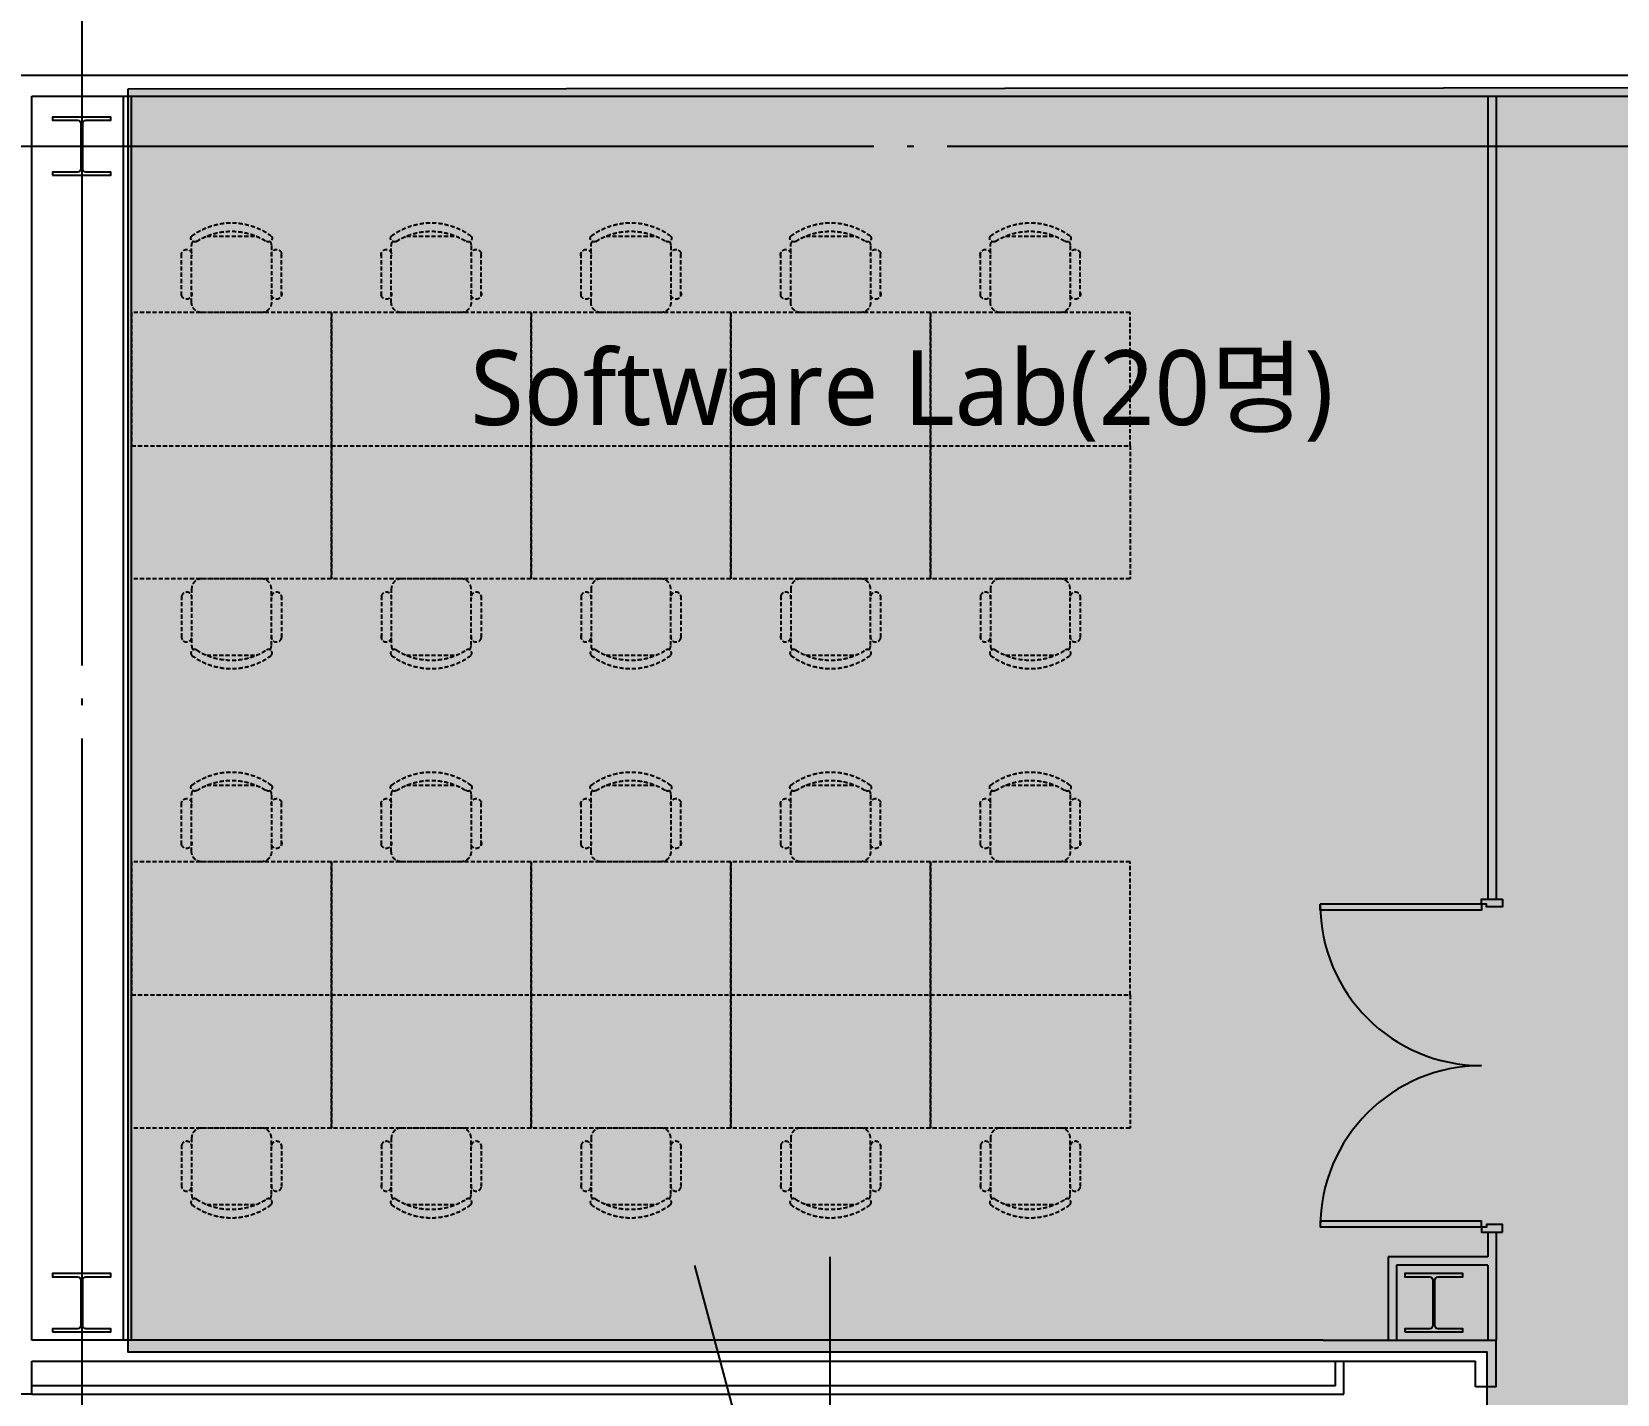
# Model space of a CAD drawing. Header units: millimetres. Extents: x -158894 to 483100, y 4200 to 114600.
# Drawn here: x 259399 to 268928, y 65400 to 73588 of the extents above; entities that cross this region are included whole.
import ezdxf
from ezdxf.enums import TextEntityAlignment as Align

# ---------------------------------------------------------------- set-up
doc = ezdxf.new("R2010")
doc.units = ezdxf.units.MM
doc.header["$LTSCALE"] = 200
doc.linetypes.add('CEN-GAUN', pattern=[32.2, 30, -1, 0.2, -1])
doc.linetypes.add('HIDDEN', pattern=[0.375, 0.25, -0.125])
doc.layers.add('1.설비검토', color=3, linetype='Continuous', plot=False)
for name, color, linetype in [('BA', 9, 'Continuous'), ('CEN', 15, 'CEN-GAUN'), ('DOOR-OPEN', 9, 'Continuous'), ('FUR', 8, 'HIDDEN'), ('RM', 8, 'Continuous'), ('WIND COLUMN', 4, 'Continuous')]:
    doc.layers.add(name, color=color, linetype=linetype)
doc.styles.add('스타일1', font='malgun.ttf')

# ---------------------------------------------------------------- blocks, each defined once
blk = doc.blocks.new('software lab 책상')
at = {"layer": 'FUR', "ltscale": 0.5}
for p, q in [((262862, 66997.7), (262862, 66658.2)), ((263250.3, 67057.6), (262953.1, 67057.6)), ((263341.3, 66658.2), (263341.3, 66997.7)), ((262801.3, 66700.6), (262801.3, 66955.3)), ((263401.3, 66700.6), (263401.3, 66955.3)), ((262921.9, 66598.3), (263281.4, 66598.3))]:
    blk.add_line(p, q, dxfattribs=at)
blk.add_lwpolyline([(262501.7, 66598.3), (263701.7, 66598.3), (263701.7, 65798.3), (262501.7, 65798.3)], close=True, dxfattribs=at)
for centre, radius, start, end in [((263101.7, 66738.1), 399.4, 53.1301, 126.8699), ((263101.7, 66694.6), 392.3, 57.57575, 122.42425), ((262879.6, 67044.6), 21.9, 143.30994, 302.02741), ((262921.9, 66997.7), 59.9, 152.41556, 180), ((263323.8, 67044.6), 21.9, 237.97259, 36.69006), ((263281.4, 66997.7), 59.9, 0, 27.58444), ((262831.2, 66946.6), 31.2, 343.7398, 196.2602), ((263371.3, 66946.6), 31.2, 343.7398, 196.2602), ((262831.2, 66709.4), 31.2, 163.7398, 16.2602), ((263371.3, 66709.4), 31.2, 163.7398, 16.2602), ((262921.9, 66658.2), 59.9, 180, 270), ((263281.4, 66658.2), 59.9, 270, 0)]:
    blk.add_arc(centre, radius, start, end, dxfattribs=at)

msp = doc.modelspace()

# ---------------------------------------------------------------- hatches: boundary and pattern name
at = {"layer": '1.설비검토', "transparency": 33554687}
h = msp.add_hatch(color=131, dxfattribs=at)
h.dxf.hatch_style = 1
h.paths.add_polyline_path([(259976.8, 65655.4), (268142.7, 65655.4), (268142.7, 56261.3), (259974.1, 56261.3), (259974.1, 42522.5), (278554.2, 42522.5), (278554.2, 45824.6), (281059, 45824.6), (281059, 73257.5), (259976.8, 73241.6)])
h.paths.add_polyline_path([(278060.3, 58013.2), (278060.3, 56792.4), (270612.8, 56792.4), (270612.8, 58013.2)], flags=16)
h.paths.add_polyline_path([(270765.6, 57825), (277906.9, 57825), (277906.9, 56963.2), (270765.6, 56963.2)], flags=8)

# ---------------------------------------------------------------- linework, layer by layer
at = {"layer": '1.설비검토'}
msp.add_lwpolyline([(259976.8, 73241.6), (259976.8, 65655.4), (268142.7, 65655.4), (268142.7, 56261.3), (259974.1, 56261.3), (259974.1, 42522.5), (278554.2, 42522.5), (278554.2, 45824.6), (281059, 45824.6), (281059, 73257.5), (259976.8, 73241.6)], dxfattribs=at)
at = {"layer": 'BA'}
for p, q in [((281000, 73325), (259275, 73325)), ((259400, 73200), (281000, 73200)), ((259400, 65725), (259400, 73200)), ((268112.5, 68345), (267142.5, 68345)), ((268112.5, 66405), (267142.5, 66405)), ((264197.9, 63135.7), (264197.9, 66226.9)), ((268150, 66225), (267550, 66225)), ((267550, 66225), (267550, 65725)), ((268150, 66175), (267600, 66175)), ((267600, 66175), (267600, 65725)), ((267159.3, 65725), (259400, 65725)), ((268200, 65445.4), (268200, 65725)), ((259400, 65400), (259400, 65600)), ((259400, 65600), (267284.3, 65600)), ((268075, 65445.4), (268075, 65600)), ((267234.3, 65450), (259400, 65450)), ((261300, 65400), (266060, 65400)), ((268200, 65445.4), (268075, 65445.4))]:
    msp.add_line(p, q, dxfattribs=at)
for points in [[(259950, 65725), (259950, 73200)], [(260000, 65725), (260000, 73200)], [(268150, 73200), (268150, 68375)], [(268200, 73200), (268200, 68375)], [(268112.5, 68345), (268112.5, 68310), (267142.5, 68310), (267142.5, 68345)], [(268237.5, 68375), (268237.5, 68330), (268237.5, 68330), (268237.5, 68330), (268142.5, 68330), (268142.5, 68345), (268112.5, 68345), (268112.5, 68375), (268237.5, 68375)], [(268112.5, 66405), (268112.5, 66440), (267142.5, 66440), (267142.5, 66405)], [(268237.5, 66375), (268237.5, 66420), (268237.5, 66420), (268237.5, 66420), (268142.5, 66420), (268142.5, 66405), (268112.5, 66405), (268112.5, 66375), (268237.5, 66375)], [(268150, 66375), (268150, 66225)], [(268200, 66375), (268200, 65725)], [(264197.9, 63135.7), (263805.8, 64596.4), (264022.1, 64650), (263564.6, 64650), (263777.5, 64702.7), (263384.9, 66174.1)], [(268150, 66175), (268150, 65725)], [(267159.3, 65725), (268200, 65725)], [(267234.3, 65450), (267234.3, 65600)], [(267284.3, 65400), (267284.3, 65600)], [(267284.3, 65600), (268075, 65600)], [(259400, 65400), (259275, 65400)], [(259400, 65400), (267284.3, 65400)], [(267284.3, 65400), (267284.3, 65450)]]:
    msp.add_lwpolyline(points, dxfattribs=at)
for points in [[(259525, 72725), (259875, 72725), (259875, 72744), (259725.2, 72744, -0.414214), (259706, 72763.3), (259706, 73036.8, -0.414214), (259725.2, 73056), (259875, 73056), (259875, 73075), (259525, 73075), (259525, 73056), (259674.7, 73056, -0.414214), (259694, 73036.8), (259694, 72763.3, -0.414214), (259674.7, 72744), (259525, 72744)], [(259525, 65775), (259875, 65775), (259875, 65794), (259725.2, 65794, -0.414214), (259706, 65813.3), (259706, 66086.8, -0.414214), (259725.2, 66106), (259875, 66106), (259875, 66125), (259525, 66125), (259525, 66106), (259674.7, 66106, -0.414214), (259694, 66086.8), (259694, 65813.3, -0.414214), (259674.7, 65794), (259525, 65794)], [(267650, 65775), (268000, 65775), (268000, 65794), (267850.2, 65794, -0.414214), (267831, 65813.3), (267831, 66086.8, -0.414214), (267850.2, 66106), (268000, 66106), (268000, 66125), (267650, 66125), (267650, 66106), (267799.7, 66106, -0.414214), (267819, 66086.8), (267819, 65813.3, -0.414214), (267799.7, 65794), (267650, 65794)]]:
    msp.add_lwpolyline(points, format="xyb", close=True, dxfattribs=at)
at = {"layer": 'CEN'}
for p, q in [((259700, 95100), (259700, 32900)), ((200500, 72900), (285700, 72900))]:
    msp.add_line(p, q, dxfattribs=at)
at = {"layer": 'DOOR-OPEN', "color": 9}
for centre, start, end in [((268112.5, 68345), 180, 270), ((268112.5, 66405), 90, 180)]:
    msp.add_arc(centre, 970, start, end, dxfattribs=at)

# ---------------------------------------------------------------- block references
at = {"layer": 'WIND COLUMN', "xscale": -1}
for p in [(523701.7, 5301.7), (524901.7, 5301.7), (526101.7, 5301.7), (527301.7, 5301.7), (528501.7, 5301.7), (523701.7, 2001.7), (524901.7, 2001.7), (526101.7, 2001.7), (527301.7, 2001.7), (528501.7, 2001.7)]:
    msp.add_blockref('software lab 책상', p, dxfattribs=at)
at = {"layer": 'WIND COLUMN', "rotation": 180}
for p in [(523701.7, 136898.3), (524901.7, 136898.3), (526101.7, 136898.3), (527301.7, 136898.3), (528501.7, 136898.3), (523701.7, 133598.3), (524901.7, 133598.3), (526101.7, 133598.3), (527301.7, 133598.3), (528501.7, 133598.3)]:
    msp.add_blockref('software lab 책상', p, dxfattribs=at)

# ---------------------------------------------------------------- texts
at = {"layer": 'RM', "style": '스타일1'}
msp.add_text('Software Lab(20명)', height=450, dxfattribs=at).set_placement((264628.3, 71449), align=Align.MIDDLE_CENTER)

doc.saveas('drawing.dxf')
